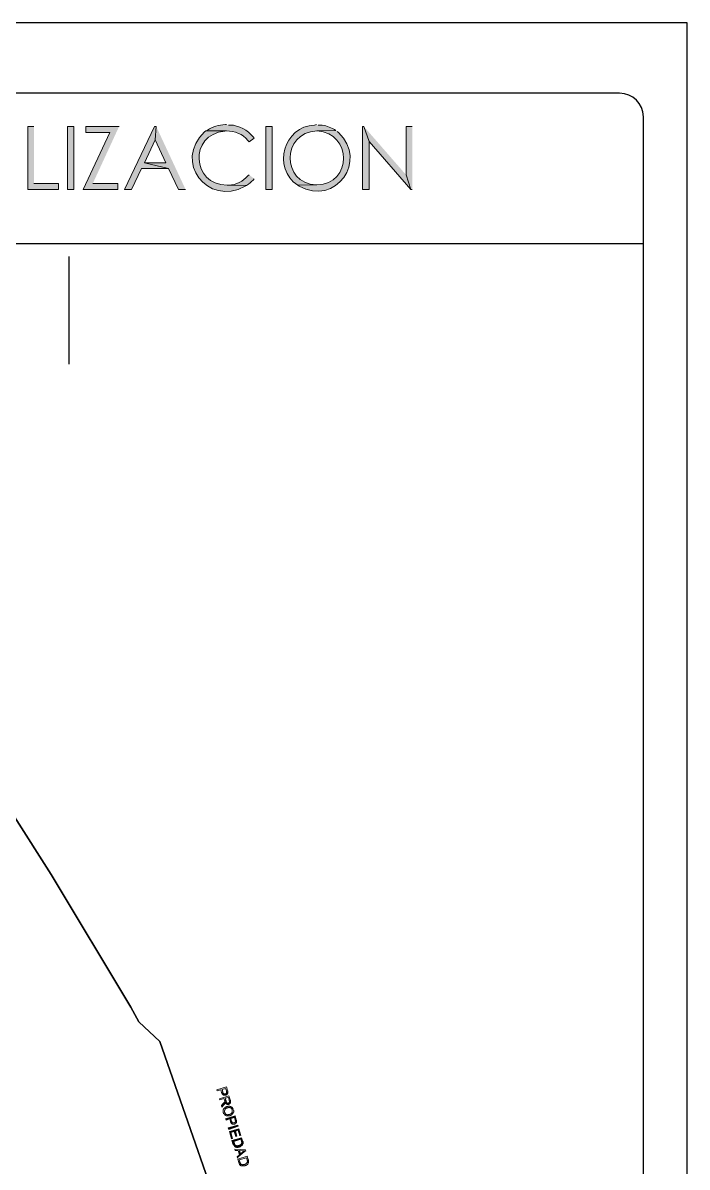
# Model space of a CAD drawing. Header units: inches. Extents: x 5 to 295, y 10 to 227.
# Drawn here: x 279.7 to 294.86, y 200.53 to 226.63 of the extents above; entities that cross this region are included whole.
import ezdxf

# ---------------------------------------------------------------- set-up
doc = ezdxf.new("R2010")
doc.units = ezdxf.units.IN
doc.header["$MEASUREMENT"] = 0
doc.layers.add('1- 1', color=1, linetype='Continuous')
doc.layers.add('1- 3', color=3, linetype='Continuous')

msp = doc.modelspace()

# ---------------------------------------------------------------- hatches: boundary and pattern name
at = {"layer": '1- 3'}
for points in [[(279.957, 224.27), (279.815, 224.27), (279.815, 222.833), (280.518, 222.833), (280.518, 222.967), (279.957, 222.967)], [(281.901, 224.27), (281.142, 224.27), (281.142, 224.128), (281.687, 224.128), (281.079, 222.833), (281.869, 222.833), (281.869, 222.967), (281.3, 222.967)], [(282.746, 224.27), (282.706, 224.27), (282.027, 222.833), (282.185, 222.833), (282.414, 223.306), (283.03, 223.306), (282.477, 223.441), (282.722, 223.962)], [(282.746, 224.27), (282.722, 223.962), (282.967, 223.441), (282.477, 223.441), (283.03, 223.306), (283.259, 222.833), (283.417, 222.833)], [(287.485, 224.27), (287.453, 224.27), (287.453, 222.833), (287.604, 222.833), (287.604, 223.923)], [(287.485, 224.27), (287.604, 223.923), (288.559, 222.833), (288.449, 223.164)], [(288.591, 224.27), (288.449, 224.27), (288.449, 223.164), (288.559, 222.833), (288.591, 222.833)], [(284.365, 202.193), (284.349, 202.264), (284.349, 202.216), (284.341, 202.216), (284.341, 202.209), (284.333, 202.209), (284.333, 202.201), (284.294, 202.201), (284.286, 202.209), (284.27, 202.224), (284.27, 202.24), (284.254, 202.295), (284.286, 202.169), (284.333, 202.169), (284.341, 202.177), (284.349, 202.177), (284.357, 202.185), (284.365, 202.185)], [(284.436, 201.987), (284.412, 202.051), (284.412, 202.043), (284.42, 202.035), (284.42, 202.011), (284.412, 202.011), (284.412, 201.995), (284.397, 201.995), (284.397, 201.987), (284.365, 201.987), (284.365, 201.995), (284.357, 201.995), (284.349, 202.003), (284.349, 202.011), (284.341, 202.019), (284.341, 202.035), (284.318, 202.098), (284.357, 201.964), (284.365, 201.956), (284.404, 201.956), (284.404, 201.964), (284.42, 201.964), (284.42, 201.972), (284.428, 201.972), (284.428, 201.979), (284.436, 201.979)], [(284.326, 202.003), (284.302, 202.051), (284.31, 202.051), (284.31, 202.019), (284.302, 202.011), (284.294, 202.003), (284.294, 201.995), (284.278, 201.979), (284.27, 201.972), (284.239, 201.932), (284.247, 201.893), (284.294, 201.948), (284.302, 201.956), (284.302, 201.964), (284.31, 201.964), (284.31, 201.972), (284.318, 201.979), (284.318, 201.987), (284.326, 201.995)], [(284.57, 201.608), (284.547, 201.695), (284.326, 201.624), (284.341, 201.6), (284.428, 201.624), (284.444, 201.569), (284.444, 201.561), (284.452, 201.553), (284.452, 201.545), (284.46, 201.537), (284.46, 201.529), (284.468, 201.521), (284.476, 201.513), (284.483, 201.513), (284.483, 201.506), (284.452, 201.632), (284.531, 201.656), (284.547, 201.6), (284.57, 201.529), (284.57, 201.537), (284.578, 201.545), (284.578, 201.6)], [(284.389, 201.419), (284.61, 201.482), (284.618, 201.458), (284.404, 201.387)], [(284.681, 201.245), (284.634, 201.403), (284.42, 201.34), (284.468, 201.174), (284.491, 201.182), (284.452, 201.316), (284.523, 201.34), (284.562, 201.221), (284.586, 201.229), (284.555, 201.348), (284.618, 201.371), (284.657, 201.237)], [(284.72, 201.126), (284.697, 201.197), (284.476, 201.134), (284.499, 201.055), (284.507, 201.047), (284.507, 201.039), (284.515, 201.032), (284.515, 201.024), (284.523, 201.016), (284.523, 201.008), (284.531, 201.008), (284.531, 201), (284.539, 201), (284.547, 200.992), (284.515, 201.111), (284.681, 201.166), (284.697, 201.118), (284.72, 201.039), (284.72, 201.047), (284.728, 201.055), (284.728, 201.111), (284.72, 201.118)], [(284.72, 201.039), (284.697, 201.118), (284.697, 201.095), (284.705, 201.087), (284.705, 201.079), (284.697, 201.071), (284.697, 201.055), (284.689, 201.047), (284.681, 201.039), (284.673, 201.032), (284.665, 201.032), (284.665, 201.024), (284.649, 201.024), (284.641, 201.016), (284.618, 201.016), (284.61, 201.008), (284.578, 201.008), (284.57, 201.016), (284.555, 201.016), (284.547, 201.024), (284.547, 201.032), (284.539, 201.032), (284.539, 201.039), (284.531, 201.047), (284.531, 201.063), (284.515, 201.111), (284.547, 200.992), (284.555, 200.984), (284.578, 200.984), (284.586, 200.976), (284.61, 200.976), (284.618, 200.984), (284.641, 200.984), (284.649, 200.992), (284.665, 200.992), (284.673, 201), (284.681, 201), (284.681, 201.008), (284.697, 201.008), (284.697, 201.016), (284.705, 201.016), (284.705, 201.024), (284.713, 201.024), (284.713, 201.032)], [(284.792, 200.889), (284.768, 200.897), (284.76, 200.897), (284.76, 200.889), (284.744, 200.889), (284.744, 200.882), (284.736, 200.882), (284.728, 200.874), (284.72, 200.866), (284.673, 200.826), (284.649, 200.905), (284.649, 200.81), (284.594, 200.763), (284.602, 200.731)]]:
    msp.add_hatch(color=256, dxfattribs=at).paths.add_polyline_path(points)
h = msp.add_hatch(color=256, dxfattribs=at)
h.dxf.hatch_style = 2
h.paths.add_polyline_path([(280.866, 222.833), (280.866, 224.27), (280.724, 224.27), (280.724, 222.833)])
h = msp.add_hatch(color=256, dxfattribs=at)
edge = h.paths.add_edge_path()
edge.add_spline(control_points=[(284.349, 224.31), (284.349, 224.31), (284.326, 224.31), (284.326, 224.31), (284.174, 224.295), (284.043, 224.274), (283.915, 224.183), (283.915, 224.183), (283.883, 224.167), (283.883, 224.167), (283.883, 224.167), (284.349, 224.167), (284.349, 224.167), (284.534, 224.163), (284.727, 224.098), (284.839, 223.946), (284.839, 223.946), (284.871, 223.915), (284.871, 223.915), (284.871, 223.915), (284.981, 224.002), (284.981, 224.002), (284.981, 224.002), (284.957, 224.033), (284.957, 224.033), (284.843, 224.185), (284.625, 224.297), (284.436, 224.302), (284.436, 224.302), (284.397, 224.302), (284.397, 224.302)], knot_values=[0, 0, 0, 0, 0.035278, 0.035278, 0.035278, 0.070556, 0.070556, 0.070556, 0.105833, 0.105833, 0.105833, 0.141111, 0.141111, 0.141111, 0.176389, 0.176389, 0.176389, 0.211667, 0.211667, 0.211667, 0.246944, 0.246944, 0.246944, 0.282222, 0.282222, 0.282222, 0.3175, 0.3175, 0.3175, 0.352778, 0.352778, 0.352778, 0.352778], degree=3, periodic=0)
edge.add_line((284.397, 224.302), (284.349, 224.31))
h = msp.add_hatch(color=256, dxfattribs=at)
h.dxf.hatch_style = 2
h.paths.add_polyline_path([(285.392, 222.833), (285.392, 224.27), (285.25, 224.27), (285.25, 222.833)])
h = msp.add_hatch(color=256, dxfattribs=at)
edge = h.paths.add_edge_path()
edge.add_spline(control_points=[(286.403, 224.31), (286.403, 224.31), (286.363, 224.302), (286.363, 224.302), (285.655, 224.277), (285.387, 223.32), (285.976, 222.927), (285.976, 222.927), (286.411, 222.935), (286.411, 222.935), (286.411, 222.935), (286.403, 222.935), (286.403, 222.935), (285.598, 222.966), (285.607, 224.132), (286.411, 224.167), (286.411, 224.167), (286.845, 224.175), (286.845, 224.175), (286.845, 224.175), (286.814, 224.199), (286.814, 224.199), (286.702, 224.257), (286.616, 224.291), (286.49, 224.302), (286.49, 224.302), (286.442, 224.302), (286.442, 224.302)], knot_values=[0, 0, 0, 0, 0.035278, 0.035278, 0.035278, 0.070556, 0.070556, 0.070556, 0.105833, 0.105833, 0.105833, 0.141111, 0.141111, 0.141111, 0.176389, 0.176389, 0.176389, 0.211667, 0.211667, 0.211667, 0.246944, 0.246944, 0.246944, 0.282222, 0.282222, 0.282222, 0.3175, 0.3175, 0.3175, 0.3175], degree=3, periodic=0)
edge.add_line((286.442, 224.302), (286.403, 224.31))
h = msp.add_hatch(color=256, dxfattribs=at)
edge = h.paths.add_edge_path()
edge.add_spline(control_points=[(283.883, 224.167), (283.883, 224.167), (283.852, 224.144), (283.852, 224.144), (283.13, 223.474), (283.916, 222.436), (284.776, 222.904), (284.776, 222.904), (284.807, 222.919), (284.807, 222.919), (284.807, 222.919), (284.365, 222.927), (284.365, 222.927), (283.545, 222.936), (283.497, 224.091), (284.31, 224.16), (284.31, 224.16), (284.349, 224.167), (284.349, 224.167)], knot_values=[0, 0, 0, 0, 0.035278, 0.035278, 0.035278, 0.070556, 0.070556, 0.070556, 0.105833, 0.105833, 0.105833, 0.141111, 0.141111, 0.141111, 0.176389, 0.176389, 0.176389, 0.211667, 0.211667, 0.211667, 0.211667], degree=3, periodic=0)
edge.add_line((284.349, 224.167), (283.883, 224.167))
h = msp.add_hatch(color=256, dxfattribs=at)
edge = h.paths.add_edge_path()
edge.add_spline(control_points=[(286.845, 224.175), (286.845, 224.175), (286.411, 224.167), (286.411, 224.167), (286.411, 224.167), (286.419, 224.167), (286.419, 224.167), (287.226, 224.125), (287.222, 222.953), (286.411, 222.935), (286.411, 222.935), (285.976, 222.927), (285.976, 222.927), (285.976, 222.927), (286.008, 222.904), (286.008, 222.904), (286.84, 222.442), (287.591, 223.491), (286.908, 224.128), (286.908, 224.128), (286.877, 224.152), (286.877, 224.152)], knot_values=[0, 0, 0, 0, 0.035278, 0.035278, 0.035278, 0.070556, 0.070556, 0.070556, 0.105833, 0.105833, 0.105833, 0.141111, 0.141111, 0.141111, 0.176389, 0.176389, 0.176389, 0.211667, 0.211667, 0.211667, 0.246944, 0.246944, 0.246944, 0.246944], degree=3, periodic=0)
edge.add_line((286.877, 224.152), (286.845, 224.175))
h = msp.add_hatch(color=256, dxfattribs=at)
edge = h.paths.add_edge_path()
edge.add_spline(control_points=[(284.871, 223.164), (284.871, 223.164), (284.839, 223.141), (284.839, 223.141), (284.731, 223.015), (284.569, 222.94), (284.404, 222.927), (284.404, 222.927), (284.365, 222.927), (284.365, 222.927), (284.365, 222.927), (284.807, 222.919), (284.807, 222.919), (284.886, 222.972), (284.896, 222.994), (284.957, 223.046), (284.957, 223.046), (284.981, 223.077), (284.981, 223.077)], knot_values=[0, 0, 0, 0, 0.035278, 0.035278, 0.035278, 0.070556, 0.070556, 0.070556, 0.105833, 0.105833, 0.105833, 0.141111, 0.141111, 0.141111, 0.176389, 0.176389, 0.176389, 0.211667, 0.211667, 0.211667, 0.211667], degree=3, periodic=0)
edge.add_line((284.981, 223.077), (284.871, 223.164))

# ---------------------------------------------------------------- linework, layer by layer
at = {"layer": '1- 1', "lineweight": 25}
msp.add_lwpolyline([(4.72, 226.632), (4.72, 11.529), (294.863, 11.529), (294.863, 226.632), (4.72, 226.632)], dxfattribs=at)
at = {"layer": '1- 3', "lineweight": 0}
for points in [[(279.957, 224.27), (279.815, 224.27), (279.815, 222.833), (280.518, 222.833), (280.518, 222.967), (279.957, 222.967)], [(280.866, 222.833), (280.866, 224.27), (280.724, 224.27), (280.724, 222.833), (280.866, 222.833)], [(281.901, 224.27), (281.142, 224.27), (281.142, 224.128), (281.687, 224.128), (281.079, 222.833), (281.869, 222.833), (281.869, 222.967), (281.3, 222.967)], [(282.746, 224.27), (282.706, 224.27), (282.027, 222.833), (282.185, 222.833), (282.414, 223.306), (283.03, 223.306), (282.477, 223.441), (282.722, 223.962)], [(282.746, 224.27), (282.722, 223.962), (282.967, 223.441), (282.477, 223.441), (283.03, 223.306), (283.259, 222.833), (283.417, 222.833)], [(285.392, 222.833), (285.392, 224.27), (285.25, 224.27), (285.25, 222.833), (285.392, 222.833)], [(287.485, 224.27), (287.453, 224.27), (287.453, 222.833), (287.604, 222.833), (287.604, 223.923)], [(287.485, 224.27), (287.604, 223.923), (288.559, 222.833), (288.449, 223.164)], [(288.591, 224.27), (288.449, 224.27), (288.449, 223.164), (288.559, 222.833), (288.591, 222.833)], [(284.365, 202.193), (284.349, 202.264), (284.349, 202.216), (284.341, 202.216), (284.341, 202.209), (284.333, 202.209), (284.333, 202.201), (284.294, 202.201), (284.286, 202.209), (284.27, 202.224), (284.27, 202.24), (284.254, 202.295), (284.286, 202.169), (284.333, 202.169), (284.341, 202.177), (284.349, 202.177), (284.357, 202.185), (284.365, 202.185), (284.365, 202.193)], [(284.436, 201.987), (284.412, 202.051), (284.412, 202.043), (284.42, 202.035), (284.42, 202.011), (284.412, 202.011), (284.412, 201.995), (284.397, 201.995), (284.397, 201.987), (284.365, 201.987), (284.365, 201.995), (284.357, 201.995), (284.349, 202.003), (284.349, 202.011), (284.341, 202.019), (284.341, 202.035), (284.318, 202.098), (284.357, 201.964), (284.365, 201.956), (284.404, 201.956), (284.404, 201.964), (284.42, 201.964), (284.42, 201.972), (284.428, 201.972), (284.428, 201.979), (284.436, 201.979)], [(284.326, 202.003), (284.302, 202.051), (284.31, 202.051), (284.31, 202.019), (284.302, 202.011), (284.294, 202.003), (284.294, 201.995), (284.278, 201.979), (284.27, 201.972), (284.239, 201.932), (284.247, 201.893), (284.294, 201.948), (284.302, 201.956), (284.302, 201.964), (284.31, 201.964), (284.31, 201.972), (284.318, 201.979), (284.318, 201.987), (284.326, 201.995)], [(284.57, 201.608), (284.547, 201.695), (284.326, 201.624), (284.341, 201.6), (284.428, 201.624), (284.444, 201.569), (284.444, 201.561), (284.452, 201.553), (284.452, 201.545), (284.46, 201.537), (284.46, 201.529), (284.468, 201.521), (284.476, 201.513), (284.483, 201.513), (284.483, 201.506), (284.452, 201.632), (284.531, 201.656), (284.547, 201.6), (284.57, 201.529), (284.57, 201.537), (284.578, 201.545), (284.578, 201.6)], [(284.389, 201.419), (284.61, 201.482), (284.618, 201.458), (284.404, 201.387), (284.389, 201.419)], [(284.681, 201.245), (284.634, 201.403), (284.42, 201.34), (284.468, 201.174), (284.491, 201.182), (284.452, 201.316), (284.523, 201.34), (284.562, 201.221), (284.586, 201.229), (284.555, 201.348), (284.618, 201.371), (284.657, 201.237)], [(284.72, 201.126), (284.697, 201.197), (284.476, 201.134), (284.499, 201.055), (284.507, 201.047), (284.507, 201.039), (284.515, 201.032), (284.515, 201.024), (284.523, 201.016), (284.523, 201.008), (284.531, 201.008), (284.531, 201), (284.539, 201), (284.547, 200.992), (284.515, 201.111), (284.681, 201.166), (284.697, 201.118), (284.72, 201.039), (284.72, 201.047), (284.728, 201.055), (284.728, 201.111), (284.72, 201.118)], [(284.72, 201.039), (284.697, 201.118), (284.697, 201.095), (284.705, 201.087), (284.705, 201.079), (284.697, 201.071), (284.697, 201.055), (284.689, 201.047), (284.681, 201.039), (284.673, 201.032), (284.665, 201.032), (284.665, 201.024), (284.649, 201.024), (284.641, 201.016), (284.618, 201.016), (284.61, 201.008), (284.578, 201.008), (284.57, 201.016), (284.555, 201.016), (284.547, 201.024), (284.547, 201.032), (284.539, 201.032), (284.539, 201.039), (284.531, 201.047), (284.531, 201.063), (284.515, 201.111), (284.547, 200.992), (284.555, 200.984), (284.578, 200.984), (284.586, 200.976), (284.61, 200.976), (284.618, 200.984), (284.641, 200.984), (284.649, 200.992), (284.665, 200.992), (284.673, 201), (284.681, 201), (284.681, 201.008), (284.697, 201.008), (284.697, 201.016), (284.705, 201.016), (284.705, 201.024), (284.713, 201.024), (284.713, 201.032), (284.72, 201.039)], [(284.792, 200.889), (284.768, 200.897), (284.76, 200.897), (284.76, 200.889), (284.744, 200.889), (284.744, 200.882), (284.736, 200.882), (284.728, 200.874), (284.72, 200.866), (284.673, 200.826), (284.649, 200.905), (284.649, 200.81), (284.594, 200.763), (284.602, 200.731)]]:
    msp.add_lwpolyline(points, dxfattribs=at)
at = {"layer": '1- 3', "lineweight": 25}
for points in [[(251.34, 185.803), (251.34, 221.6), (293.859, 221.6), (293.859, 185.803), (251.34, 185.803)], [(280.755, 221.3), (280.755, 218.844)], [(273.859, 217.856), (276.324, 213.748), (278.725, 209.751), (280.352, 207.2), (282.169, 204.175), (282.351, 203.843), (282.833, 203.393), (284.634, 198.219)]]:
    msp.add_lwpolyline(points, dxfattribs=at)
at = {"layer": '1- 3', "lineweight": 5}
msp.add_lwpolyline([(274.562, 199.191), (274.649, 202.912), (274.286, 203.006), (274.452, 203.709), (274.697, 204.286), (277.738, 211.403), (278.725, 209.752), (280.352, 207.201), (282.169, 204.175), (282.351, 203.844), (282.833, 203.393), (284.634, 198.22), (274.562, 199.191)], dxfattribs=at)
at = {"layer": '1- 3', "lineweight": 25}
for points, knots in [([(293.867, 125.645), (293.867, 125.645), (293.867, 224.491), (293.867, 224.491), (293.863, 224.794), (293.622, 225.024), (293.322, 225.028), (293.322, 225.028), (251.877, 225.028), (251.877, 225.028)], [0, 0, 0, 0, 1, 1, 1, 2, 2, 2, 3, 3, 3, 3]), ([(273.859, 217.856), (273.859, 217.856), (276.324, 213.749), (276.324, 213.749), (276.324, 213.749), (278.725, 209.752), (278.725, 209.752), (278.725, 209.752), (280.352, 207.201), (280.352, 207.201), (280.352, 207.201), (282.169, 204.175), (282.169, 204.175), (282.169, 204.175), (282.351, 203.844), (282.351, 203.844), (282.351, 203.844), (282.833, 203.393), (282.833, 203.393), (282.833, 203.393), (284.634, 198.22), (284.634, 198.22), (284.634, 198.22), (274.562, 199.191), (274.562, 199.191), (274.562, 199.191), (268.346, 196.814), (268.346, 196.814), (268.346, 196.814), (267.762, 196.395), (267.762, 196.395), (267.762, 196.395), (266.513, 195.866), (266.513, 195.866), (266.513, 195.866), (264.31, 194.768), (264.31, 194.768), (264.31, 194.768), (264.799, 194.554), (264.799, 194.554), (264.799, 194.554), (264.823, 194.539), (264.823, 194.539), (264.823, 194.539), (265.107, 194.231), (265.107, 194.231), (265.107, 194.231), (265.258, 194.009), (265.258, 194.009), (265.258, 194.009), (265.321, 193.891), (265.321, 193.891), (265.321, 193.891), (267.185, 189.499), (267.185, 189.499), (267.185, 189.499), (266.845, 189.452), (266.845, 189.452), (266.845, 189.452), (266.743, 189.381), (266.743, 189.381), (266.743, 189.381), (266.513, 189.318), (266.513, 189.318), (266.513, 189.318), (266.316, 189.539), (266.316, 189.539), (266.316, 189.539), (265.818, 190.178), (265.818, 190.178), (265.818, 190.178), (263.401, 193.267), (263.401, 193.267), (263.401, 193.267), (262.58, 194.191), (262.58, 194.191), (261.61, 195.36), (260.533, 196.439), (259.594, 197.635), (259.594, 197.635), (258.828, 198.686), (258.828, 198.686), (258.828, 198.686), (258.401, 199.444), (258.401, 199.444), (258.401, 199.444), (258.243, 199.72), (258.243, 199.72), (258.243, 199.72), (257.651, 200.889), (257.651, 200.889), (257.651, 200.889), (257.643, 200.897), (257.643, 200.897), (257.643, 200.897), (259.365, 201.49), (259.365, 201.49), (259.365, 201.49), (259.144, 202.169), (259.144, 202.169), (259.144, 202.169), (258.97, 202.69), (258.97, 202.69), (258.97, 202.69), (263.243, 204.152), (263.243, 204.152), (263.243, 204.152), (261.885, 208.18), (261.885, 208.18), (261.885, 208.18), (264.705, 208.22), (264.705, 208.22), (264.705, 208.22), (264.01, 211.79), (264.01, 211.79), (264.01, 211.79), (263.504, 219.223), (263.504, 219.223), (263.504, 219.223), (269.199, 218.472), (269.199, 218.472), (269.199, 218.472), (273.859, 217.856), (273.859, 217.856)], [0, 0, 0, 0, 1, 1, 1, 2, 2, 2, 3, 3, 3, 4, 4, 4, 5, 5, 5, 6, 6, 6, 7, 7, 7, 8, 8, 8, 9, 9, 9, 10, 10, 10, 11, 11, 11, 12, 12, 12, 13, 13, 13, 14, 14, 14, 15, 15, 15, 16, 16, 16, 17, 17, 17, 18, 18, 18, 19, 19, 19, 20, 20, 20, 21, 21, 21, 22, 22, 22, 23, 23, 23, 24, 24, 24, 25, 25, 25, 26, 26, 26, 27, 27, 27, 28, 28, 28, 29, 29, 29, 30, 30, 30, 31, 31, 31, 32, 32, 32, 33, 33, 33, 34, 34, 34, 35, 35, 35, 36, 36, 36, 37, 37, 37, 38, 38, 38, 39, 39, 39, 40, 40, 40, 41, 41, 41, 41])]:
    msp.add_open_spline(points, degree=3, knots=knots, dxfattribs=at)
at = {"layer": '1- 3', "lineweight": 0}
for points, knots in [([(284.349, 224.31), (284.349, 224.31), (284.326, 224.31), (284.326, 224.31), (284.174, 224.295), (284.043, 224.274), (283.915, 224.183), (283.915, 224.183), (283.883, 224.167), (283.883, 224.167), (283.883, 224.167), (284.349, 224.167), (284.349, 224.167), (284.534, 224.163), (284.727, 224.098), (284.839, 223.946), (284.839, 223.946), (284.871, 223.915), (284.871, 223.915), (284.871, 223.915), (284.981, 224.002), (284.981, 224.002), (284.981, 224.002), (284.957, 224.033), (284.957, 224.033), (284.843, 224.185), (284.625, 224.297), (284.436, 224.302), (284.436, 224.302), (284.397, 224.302), (284.397, 224.302)], [0, 0, 0, 0, 1, 1, 1, 2, 2, 2, 3, 3, 3, 4, 4, 4, 5, 5, 5, 6, 6, 6, 7, 7, 7, 8, 8, 8, 9, 9, 9, 10, 10, 10, 10]), ([(286.403, 224.31), (286.403, 224.31), (286.363, 224.302), (286.363, 224.302), (285.655, 224.277), (285.387, 223.32), (285.976, 222.927), (285.976, 222.927), (286.411, 222.935), (286.411, 222.935), (286.411, 222.935), (286.403, 222.935), (286.403, 222.935), (285.598, 222.966), (285.607, 224.132), (286.411, 224.167), (286.411, 224.167), (286.845, 224.175), (286.845, 224.175), (286.845, 224.175), (286.814, 224.199), (286.814, 224.199), (286.702, 224.257), (286.616, 224.291), (286.49, 224.302), (286.49, 224.302), (286.442, 224.302), (286.442, 224.302)], [0, 0, 0, 0, 1, 1, 1, 2, 2, 2, 3, 3, 3, 4, 4, 4, 5, 5, 5, 6, 6, 6, 7, 7, 7, 8, 8, 8, 9, 9, 9, 9]), ([(283.883, 224.167), (283.883, 224.167), (283.852, 224.144), (283.852, 224.144), (283.13, 223.474), (283.916, 222.436), (284.776, 222.904), (284.776, 222.904), (284.807, 222.919), (284.807, 222.919), (284.807, 222.919), (284.365, 222.927), (284.365, 222.927), (283.545, 222.936), (283.497, 224.091), (284.31, 224.16), (284.31, 224.16), (284.349, 224.167), (284.349, 224.167)], [0, 0, 0, 0, 1, 1, 1, 2, 2, 2, 3, 3, 3, 4, 4, 4, 5, 5, 5, 6, 6, 6, 6]), ([(286.845, 224.175), (286.845, 224.175), (286.411, 224.167), (286.411, 224.167), (286.411, 224.167), (286.419, 224.167), (286.419, 224.167), (287.226, 224.125), (287.222, 222.953), (286.411, 222.935), (286.411, 222.935), (285.976, 222.927), (285.976, 222.927), (285.976, 222.927), (286.008, 222.904), (286.008, 222.904), (286.84, 222.442), (287.591, 223.491), (286.908, 224.128), (286.908, 224.128), (286.877, 224.152), (286.877, 224.152)], [0, 0, 0, 0, 1, 1, 1, 2, 2, 2, 3, 3, 3, 4, 4, 4, 5, 5, 5, 6, 6, 6, 7, 7, 7, 7]), ([(284.871, 223.164), (284.871, 223.164), (284.839, 223.141), (284.839, 223.141), (284.731, 223.015), (284.569, 222.94), (284.404, 222.927), (284.404, 222.927), (284.365, 222.927), (284.365, 222.927), (284.365, 222.927), (284.807, 222.919), (284.807, 222.919), (284.886, 222.972), (284.896, 222.994), (284.957, 223.046), (284.957, 223.046), (284.981, 223.077), (284.981, 223.077)], [0, 0, 0, 0, 1, 1, 1, 2, 2, 2, 3, 3, 3, 4, 4, 4, 5, 5, 5, 6, 6, 6, 6]), ([(284.373, 202.272), (284.373, 202.272), (284.349, 202.359), (284.349, 202.359), (284.349, 202.359), (284.128, 202.288), (284.128, 202.288), (284.128, 202.288), (284.136, 202.264), (284.136, 202.264), (284.136, 202.264), (284.223, 202.288), (284.223, 202.288), (284.223, 202.288), (284.239, 202.232), (284.239, 202.232), (284.239, 202.232), (284.247, 202.224), (284.247, 202.224), (284.247, 202.224), (284.247, 202.216), (284.247, 202.216), (284.247, 202.216), (284.254, 202.209), (284.254, 202.209), (284.254, 202.209), (284.254, 202.193), (284.254, 202.193), (284.254, 202.193), (284.262, 202.193), (284.262, 202.193), (284.262, 202.193), (284.262, 202.185), (284.262, 202.185), (284.262, 202.185), (284.27, 202.185), (284.27, 202.185), (284.27, 202.185), (284.27, 202.177), (284.27, 202.177), (284.27, 202.177), (284.278, 202.177), (284.278, 202.177), (284.278, 202.177), (284.286, 202.169), (284.286, 202.169), (284.286, 202.169), (284.254, 202.295), (284.254, 202.295), (284.254, 202.295), (284.326, 202.319), (284.326, 202.319), (284.326, 202.319), (284.349, 202.264), (284.349, 202.264), (284.349, 202.264), (284.365, 202.193), (284.365, 202.193), (284.365, 202.193), (284.373, 202.201), (284.373, 202.201), (284.373, 202.201), (284.373, 202.209), (284.373, 202.209), (284.373, 202.209), (284.381, 202.209), (284.381, 202.209), (284.381, 202.209), (284.381, 202.216), (284.381, 202.216), (284.381, 202.23), (284.381, 202.243), (284.381, 202.256), (284.381, 202.256), (284.373, 202.264), (284.373, 202.264)], [0, 0, 0, 0, 1, 1, 1, 2, 2, 2, 3, 3, 3, 4, 4, 4, 5, 5, 5, 6, 6, 6, 7, 7, 7, 8, 8, 8, 9, 9, 9, 10, 10, 10, 11, 11, 11, 12, 12, 12, 13, 13, 13, 14, 14, 14, 15, 15, 15, 16, 16, 16, 17, 17, 17, 18, 18, 18, 19, 19, 19, 20, 20, 20, 21, 21, 21, 22, 22, 22, 23, 23, 23, 24, 24, 24, 25, 25, 25, 25]), ([(284.436, 202.058), (284.436, 202.058), (284.404, 202.153), (284.404, 202.153), (284.404, 202.153), (284.191, 202.082), (284.191, 202.082), (284.191, 202.082), (284.199, 202.058), (284.199, 202.058), (284.199, 202.058), (284.294, 202.09), (284.294, 202.09), (284.294, 202.09), (284.302, 202.051), (284.302, 202.051), (284.302, 202.051), (284.326, 202.003), (284.326, 202.003), (284.326, 202.003), (284.326, 201.995), (284.326, 201.995), (284.326, 201.995), (284.333, 201.987), (284.333, 201.987), (284.333, 201.987), (284.333, 201.979), (284.333, 201.979), (284.333, 201.979), (284.341, 201.979), (284.341, 201.979), (284.341, 201.979), (284.341, 201.972), (284.341, 201.972), (284.341, 201.972), (284.349, 201.972), (284.349, 201.972), (284.349, 201.972), (284.357, 201.964), (284.357, 201.964), (284.357, 201.964), (284.318, 202.098), (284.318, 202.098), (284.318, 202.098), (284.397, 202.114), (284.397, 202.114), (284.397, 202.114), (284.412, 202.051), (284.412, 202.051), (284.412, 202.051), (284.436, 201.987), (284.436, 201.987), (284.436, 201.987), (284.444, 201.995), (284.444, 201.995), (284.444, 202.011), (284.444, 202.027), (284.444, 202.043), (284.444, 202.043), (284.444, 202.051), (284.444, 202.051)], [0, 0, 0, 0, 1, 1, 1, 2, 2, 2, 3, 3, 3, 4, 4, 4, 5, 5, 5, 6, 6, 6, 7, 7, 7, 8, 8, 8, 9, 9, 9, 10, 10, 10, 11, 11, 11, 12, 12, 12, 13, 13, 13, 14, 14, 14, 15, 15, 15, 16, 16, 16, 17, 17, 17, 18, 18, 18, 19, 19, 19, 20, 20, 20, 20]), ([(284.468, 201.9), (284.468, 201.9), (284.452, 201.9), (284.452, 201.9), (284.452, 201.9), (284.452, 201.908), (284.452, 201.908), (284.452, 201.908), (284.428, 201.908), (284.428, 201.908), (284.428, 201.908), (284.428, 201.916), (284.428, 201.916), (284.428, 201.916), (284.389, 201.916), (284.389, 201.916), (284.389, 201.916), (284.381, 201.908), (284.381, 201.908), (284.381, 201.908), (284.357, 201.908), (284.357, 201.908), (284.357, 201.908), (284.349, 201.9), (284.349, 201.9), (284.349, 201.9), (284.341, 201.9), (284.341, 201.9), (284.341, 201.9), (284.333, 201.893), (284.333, 201.893), (284.333, 201.893), (284.326, 201.893), (284.326, 201.893), (284.326, 201.893), (284.318, 201.885), (284.318, 201.885), (284.318, 201.885), (284.31, 201.877), (284.31, 201.877), (284.31, 201.877), (284.302, 201.869), (284.302, 201.869), (284.302, 201.869), (284.286, 201.853), (284.286, 201.853), (284.286, 201.853), (284.286, 201.837), (284.286, 201.837), (284.286, 201.837), (284.278, 201.837), (284.278, 201.837), (284.278, 201.837), (284.278, 201.829), (284.278, 201.829), (284.278, 201.811), (284.278, 201.793), (284.278, 201.774), (284.278, 201.774), (284.278, 201.766), (284.278, 201.766), (284.278, 201.766), (284.286, 201.766), (284.286, 201.766), (284.286, 201.766), (284.286, 201.75), (284.286, 201.75), (284.286, 201.75), (284.302, 201.735), (284.302, 201.735), (284.302, 201.735), (284.302, 201.727), (284.302, 201.727), (284.302, 201.727), (284.31, 201.727), (284.31, 201.727), (284.31, 201.727), (284.31, 201.719), (284.31, 201.719), (284.31, 201.719), (284.318, 201.711), (284.318, 201.711), (284.318, 201.711), (284.326, 201.711), (284.326, 201.711), (284.326, 201.711), (284.326, 201.703), (284.326, 201.703), (284.326, 201.703), (284.31, 201.774), (284.31, 201.774), (284.31, 201.774), (284.302, 201.782), (284.302, 201.782), (284.302, 201.782), (284.302, 201.821), (284.302, 201.821), (284.302, 201.821), (284.31, 201.821), (284.31, 201.821), (284.31, 201.821), (284.31, 201.837), (284.31, 201.837), (284.31, 201.837), (284.318, 201.837), (284.318, 201.837), (284.318, 201.837), (284.318, 201.845), (284.318, 201.845), (284.318, 201.845), (284.326, 201.853), (284.326, 201.853), (284.326, 201.853), (284.333, 201.861), (284.333, 201.861), (284.333, 201.861), (284.341, 201.861), (284.341, 201.861), (284.341, 201.861), (284.341, 201.869), (284.341, 201.869), (284.341, 201.869), (284.357, 201.869), (284.357, 201.869), (284.357, 201.869), (284.365, 201.877), (284.365, 201.877), (284.365, 201.877), (284.381, 201.877), (284.381, 201.877), (284.381, 201.877), (284.389, 201.885), (284.389, 201.885), (284.389, 201.885), (284.428, 201.885), (284.428, 201.885), (284.428, 201.885), (284.436, 201.877), (284.436, 201.877), (284.436, 201.877), (284.452, 201.877), (284.452, 201.877), (284.452, 201.877), (284.46, 201.869), (284.46, 201.869), (284.46, 201.869), (284.468, 201.861), (284.468, 201.861), (284.468, 201.861), (284.468, 201.853), (284.468, 201.853), (284.468, 201.853), (284.476, 201.853), (284.476, 201.853), (284.476, 201.853), (284.476, 201.845), (284.476, 201.845), (284.476, 201.845), (284.483, 201.837), (284.483, 201.837), (284.483, 201.837), (284.483, 201.829), (284.483, 201.829)], [0, 0, 0, 0, 1, 1, 1, 2, 2, 2, 3, 3, 3, 4, 4, 4, 5, 5, 5, 6, 6, 6, 7, 7, 7, 8, 8, 8, 9, 9, 9, 10, 10, 10, 11, 11, 11, 12, 12, 12, 13, 13, 13, 14, 14, 14, 15, 15, 15, 16, 16, 16, 17, 17, 17, 18, 18, 18, 19, 19, 19, 20, 20, 20, 21, 21, 21, 22, 22, 22, 23, 23, 23, 24, 24, 24, 25, 25, 25, 26, 26, 26, 27, 27, 27, 28, 28, 28, 29, 29, 29, 30, 30, 30, 31, 31, 31, 32, 32, 32, 33, 33, 33, 34, 34, 34, 35, 35, 35, 36, 36, 36, 37, 37, 37, 38, 38, 38, 39, 39, 39, 40, 40, 40, 41, 41, 41, 42, 42, 42, 43, 43, 43, 44, 44, 44, 45, 45, 45, 46, 46, 46, 47, 47, 47, 48, 48, 48, 49, 49, 49, 50, 50, 50, 51, 51, 51, 52, 52, 52, 53, 53, 53, 54, 54, 54, 54]), ([(284.507, 201.837), (284.507, 201.837), (284.507, 201.853), (284.507, 201.853), (284.507, 201.853), (284.499, 201.853), (284.499, 201.853), (284.499, 201.853), (284.499, 201.861), (284.499, 201.861), (284.499, 201.861), (284.491, 201.869), (284.491, 201.869), (284.491, 201.869), (284.491, 201.877), (284.491, 201.877), (284.491, 201.877), (284.483, 201.885), (284.483, 201.885), (284.483, 201.885), (284.476, 201.893), (284.476, 201.893), (284.476, 201.893), (284.468, 201.893), (284.468, 201.893), (284.468, 201.893), (284.468, 201.9), (284.468, 201.9), (284.468, 201.9), (284.483, 201.829), (284.483, 201.829), (284.483, 201.814), (284.483, 201.798), (284.483, 201.782), (284.483, 201.782), (284.483, 201.774), (284.483, 201.774), (284.483, 201.774), (284.476, 201.774), (284.476, 201.774), (284.476, 201.774), (284.476, 201.766), (284.476, 201.766), (284.476, 201.766), (284.46, 201.75), (284.46, 201.75), (284.46, 201.75), (284.452, 201.742), (284.452, 201.742), (284.452, 201.742), (284.444, 201.742), (284.444, 201.742), (284.444, 201.742), (284.444, 201.735), (284.444, 201.735), (284.444, 201.735), (284.428, 201.735), (284.428, 201.735), (284.428, 201.735), (284.428, 201.727), (284.428, 201.727), (284.428, 201.727), (284.397, 201.727), (284.397, 201.727), (284.397, 201.727), (284.389, 201.719), (284.389, 201.719), (284.389, 201.719), (284.365, 201.719), (284.365, 201.719), (284.365, 201.719), (284.365, 201.727), (284.365, 201.727), (284.365, 201.727), (284.341, 201.727), (284.341, 201.727), (284.341, 201.727), (284.341, 201.735), (284.341, 201.735), (284.341, 201.735), (284.333, 201.735), (284.333, 201.735), (284.333, 201.735), (284.333, 201.742), (284.333, 201.742), (284.333, 201.742), (284.326, 201.742), (284.326, 201.742), (284.326, 201.742), (284.318, 201.75), (284.318, 201.75), (284.318, 201.75), (284.318, 201.758), (284.318, 201.758), (284.318, 201.758), (284.31, 201.766), (284.31, 201.766), (284.31, 201.766), (284.31, 201.774), (284.31, 201.774), (284.31, 201.774), (284.326, 201.703), (284.326, 201.703), (284.326, 201.703), (284.341, 201.703), (284.341, 201.703), (284.341, 201.703), (284.341, 201.695), (284.341, 201.695), (284.341, 201.695), (284.357, 201.695), (284.357, 201.695), (284.37, 201.695), (284.383, 201.695), (284.397, 201.695), (284.397, 201.695), (284.428, 201.695), (284.428, 201.695), (284.428, 201.695), (284.436, 201.703), (284.436, 201.703), (284.436, 201.703), (284.444, 201.703), (284.444, 201.703), (284.444, 201.703), (284.452, 201.711), (284.452, 201.711), (284.452, 201.711), (284.46, 201.711), (284.46, 201.711), (284.46, 201.711), (284.468, 201.719), (284.468, 201.719), (284.468, 201.719), (284.476, 201.719), (284.476, 201.719), (284.476, 201.719), (284.476, 201.727), (284.476, 201.727), (284.476, 201.727), (284.483, 201.727), (284.483, 201.727), (284.483, 201.727), (284.483, 201.735), (284.483, 201.735), (284.483, 201.735), (284.499, 201.75), (284.499, 201.75), (284.499, 201.75), (284.499, 201.758), (284.499, 201.758), (284.499, 201.758), (284.507, 201.758), (284.507, 201.758), (284.507, 201.758), (284.507, 201.782), (284.507, 201.782), (284.507, 201.782), (284.515, 201.782), (284.515, 201.782), (284.515, 201.782), (284.515, 201.821), (284.515, 201.821), (284.515, 201.821), (284.507, 201.829), (284.507, 201.829)], [0, 0, 0, 0, 1, 1, 1, 2, 2, 2, 3, 3, 3, 4, 4, 4, 5, 5, 5, 6, 6, 6, 7, 7, 7, 8, 8, 8, 9, 9, 9, 10, 10, 10, 11, 11, 11, 12, 12, 12, 13, 13, 13, 14, 14, 14, 15, 15, 15, 16, 16, 16, 17, 17, 17, 18, 18, 18, 19, 19, 19, 20, 20, 20, 21, 21, 21, 22, 22, 22, 23, 23, 23, 24, 24, 24, 25, 25, 25, 26, 26, 26, 27, 27, 27, 28, 28, 28, 29, 29, 29, 30, 30, 30, 31, 31, 31, 32, 32, 32, 33, 33, 33, 34, 34, 34, 35, 35, 35, 36, 36, 36, 37, 37, 37, 38, 38, 38, 39, 39, 39, 40, 40, 40, 41, 41, 41, 42, 42, 42, 43, 43, 43, 44, 44, 44, 45, 45, 45, 46, 46, 46, 47, 47, 47, 48, 48, 48, 49, 49, 49, 50, 50, 50, 51, 51, 51, 52, 52, 52, 53, 53, 53, 54, 54, 54, 55, 55, 55, 55]), ([(284.57, 201.529), (284.57, 201.529), (284.547, 201.6), (284.547, 201.6), (284.547, 201.6), (284.555, 201.592), (284.555, 201.592), (284.555, 201.592), (284.555, 201.561), (284.555, 201.561), (284.555, 201.561), (284.547, 201.553), (284.547, 201.553), (284.547, 201.553), (284.531, 201.537), (284.531, 201.537), (284.531, 201.537), (284.491, 201.537), (284.491, 201.537), (284.491, 201.537), (284.491, 201.545), (284.491, 201.545), (284.491, 201.545), (284.483, 201.545), (284.483, 201.545), (284.483, 201.545), (284.483, 201.553), (284.483, 201.553), (284.483, 201.553), (284.476, 201.553), (284.476, 201.553), (284.476, 201.553), (284.476, 201.569), (284.476, 201.569), (284.476, 201.569), (284.468, 201.577), (284.468, 201.577), (284.468, 201.577), (284.452, 201.632), (284.452, 201.632), (284.452, 201.632), (284.483, 201.506), (284.483, 201.506), (284.483, 201.506), (284.491, 201.506), (284.491, 201.506), (284.505, 201.506), (284.518, 201.506), (284.531, 201.506), (284.531, 201.506), (284.539, 201.506), (284.539, 201.506), (284.539, 201.506), (284.539, 201.513), (284.539, 201.513), (284.539, 201.513), (284.555, 201.513), (284.555, 201.513), (284.555, 201.513), (284.555, 201.521), (284.555, 201.521), (284.555, 201.521), (284.562, 201.521), (284.562, 201.521), (284.562, 201.521), (284.562, 201.529), (284.562, 201.529)], [0, 0, 0, 0, 1, 1, 1, 2, 2, 2, 3, 3, 3, 4, 4, 4, 5, 5, 5, 6, 6, 6, 7, 7, 7, 8, 8, 8, 9, 9, 9, 10, 10, 10, 11, 11, 11, 12, 12, 12, 13, 13, 13, 14, 14, 14, 15, 15, 15, 16, 16, 16, 17, 17, 17, 18, 18, 18, 19, 19, 19, 20, 20, 20, 21, 21, 21, 22, 22, 22, 22]), ([(284.792, 200.889), (284.792, 200.889), (284.784, 200.921), (284.784, 200.921), (284.784, 200.921), (284.539, 200.937), (284.539, 200.937), (284.539, 200.937), (284.547, 200.905), (284.547, 200.905), (284.547, 200.905), (284.618, 200.905), (284.618, 200.905), (284.618, 200.905), (284.649, 200.81), (284.649, 200.81), (284.649, 200.81), (284.649, 200.905), (284.649, 200.905), (284.649, 200.905), (284.72, 200.897), (284.72, 200.897), (284.734, 200.897), (284.747, 200.897), (284.76, 200.897), (284.76, 200.897), (284.768, 200.897), (284.768, 200.897)], [0, 0, 0, 0, 1, 1, 1, 2, 2, 2, 3, 3, 3, 4, 4, 4, 5, 5, 5, 6, 6, 6, 7, 7, 7, 8, 8, 8, 9, 9, 9, 9]), ([(284.847, 200.7), (284.847, 200.7), (284.823, 200.779), (284.823, 200.779), (284.823, 200.779), (284.61, 200.708), (284.61, 200.708), (284.61, 200.708), (284.634, 200.629), (284.634, 200.629), (284.634, 200.629), (284.634, 200.621), (284.634, 200.621), (284.634, 200.621), (284.641, 200.613), (284.641, 200.613), (284.641, 200.613), (284.641, 200.605), (284.641, 200.605), (284.641, 200.605), (284.649, 200.597), (284.649, 200.597), (284.649, 200.597), (284.649, 200.589), (284.649, 200.589), (284.649, 200.589), (284.657, 200.581), (284.657, 200.581), (284.657, 200.581), (284.657, 200.573), (284.657, 200.573), (284.657, 200.573), (284.665, 200.573), (284.665, 200.573), (284.665, 200.573), (284.673, 200.566), (284.673, 200.566), (284.673, 200.566), (284.681, 200.566), (284.681, 200.566), (284.681, 200.566), (284.641, 200.692), (284.641, 200.692), (284.641, 200.692), (284.807, 200.739), (284.807, 200.739), (284.807, 200.739), (284.847, 200.621), (284.847, 200.621), (284.847, 200.621), (284.855, 200.621), (284.855, 200.621), (284.855, 200.621), (284.855, 200.629), (284.855, 200.629), (284.855, 200.647), (284.855, 200.666), (284.855, 200.684), (284.855, 200.684), (284.855, 200.692), (284.855, 200.692)], [0, 0, 0, 0, 1, 1, 1, 2, 2, 2, 3, 3, 3, 4, 4, 4, 5, 5, 5, 6, 6, 6, 7, 7, 7, 8, 8, 8, 9, 9, 9, 10, 10, 10, 11, 11, 11, 12, 12, 12, 13, 13, 13, 14, 14, 14, 15, 15, 15, 16, 16, 16, 17, 17, 17, 18, 18, 18, 19, 19, 19, 20, 20, 20, 20]), ([(284.847, 200.621), (284.847, 200.621), (284.823, 200.692), (284.823, 200.692), (284.823, 200.692), (284.823, 200.684), (284.823, 200.684), (284.823, 200.684), (284.831, 200.676), (284.831, 200.676), (284.831, 200.676), (284.831, 200.645), (284.831, 200.645), (284.831, 200.645), (284.823, 200.637), (284.823, 200.637), (284.823, 200.637), (284.823, 200.629), (284.823, 200.629), (284.823, 200.629), (284.815, 200.621), (284.815, 200.621), (284.815, 200.621), (284.807, 200.613), (284.807, 200.613), (284.807, 200.613), (284.799, 200.605), (284.799, 200.605), (284.799, 200.605), (284.792, 200.605), (284.792, 200.605), (284.792, 200.605), (284.784, 200.597), (284.784, 200.597), (284.784, 200.597), (284.776, 200.597), (284.776, 200.597), (284.776, 200.597), (284.768, 200.589), (284.768, 200.589), (284.768, 200.589), (284.736, 200.589), (284.736, 200.589), (284.736, 200.589), (284.728, 200.581), (284.728, 200.581), (284.728, 200.581), (284.713, 200.581), (284.713, 200.581), (284.713, 200.581), (284.705, 200.589), (284.705, 200.589), (284.705, 200.589), (284.689, 200.589), (284.689, 200.589), (284.689, 200.589), (284.673, 200.605), (284.673, 200.605), (284.673, 200.605), (284.673, 200.613), (284.673, 200.613), (284.673, 200.613), (284.665, 200.613), (284.665, 200.613), (284.665, 200.613), (284.665, 200.629), (284.665, 200.629), (284.665, 200.629), (284.657, 200.637), (284.657, 200.637), (284.657, 200.637), (284.657, 200.645), (284.657, 200.645), (284.657, 200.645), (284.641, 200.692), (284.641, 200.692), (284.641, 200.692), (284.681, 200.566), (284.681, 200.566), (284.681, 200.566), (284.689, 200.558), (284.689, 200.558), (284.71, 200.558), (284.731, 200.558), (284.752, 200.558), (284.752, 200.558), (284.768, 200.558), (284.768, 200.558), (284.768, 200.558), (284.776, 200.566), (284.776, 200.566), (284.776, 200.566), (284.792, 200.566), (284.792, 200.566), (284.792, 200.566), (284.799, 200.573), (284.799, 200.573), (284.799, 200.573), (284.807, 200.573), (284.807, 200.573), (284.807, 200.573), (284.823, 200.589), (284.823, 200.589), (284.823, 200.589), (284.831, 200.589), (284.831, 200.589), (284.831, 200.589), (284.839, 200.597), (284.839, 200.597), (284.839, 200.597), (284.839, 200.605), (284.839, 200.605), (284.839, 200.605), (284.847, 200.605), (284.847, 200.605), (284.847, 200.605), (284.847, 200.613), (284.847, 200.613)], [0, 0, 0, 0, 1, 1, 1, 2, 2, 2, 3, 3, 3, 4, 4, 4, 5, 5, 5, 6, 6, 6, 7, 7, 7, 8, 8, 8, 9, 9, 9, 10, 10, 10, 11, 11, 11, 12, 12, 12, 13, 13, 13, 14, 14, 14, 15, 15, 15, 16, 16, 16, 17, 17, 17, 18, 18, 18, 19, 19, 19, 20, 20, 20, 21, 21, 21, 22, 22, 22, 23, 23, 23, 24, 24, 24, 25, 25, 25, 26, 26, 26, 27, 27, 27, 28, 28, 28, 29, 29, 29, 30, 30, 30, 31, 31, 31, 32, 32, 32, 33, 33, 33, 34, 34, 34, 35, 35, 35, 36, 36, 36, 37, 37, 37, 38, 38, 38, 39, 39, 39, 39])]:
    msp.add_open_spline(points, degree=3, knots=knots, dxfattribs=at)

doc.saveas('drawing.dxf')
